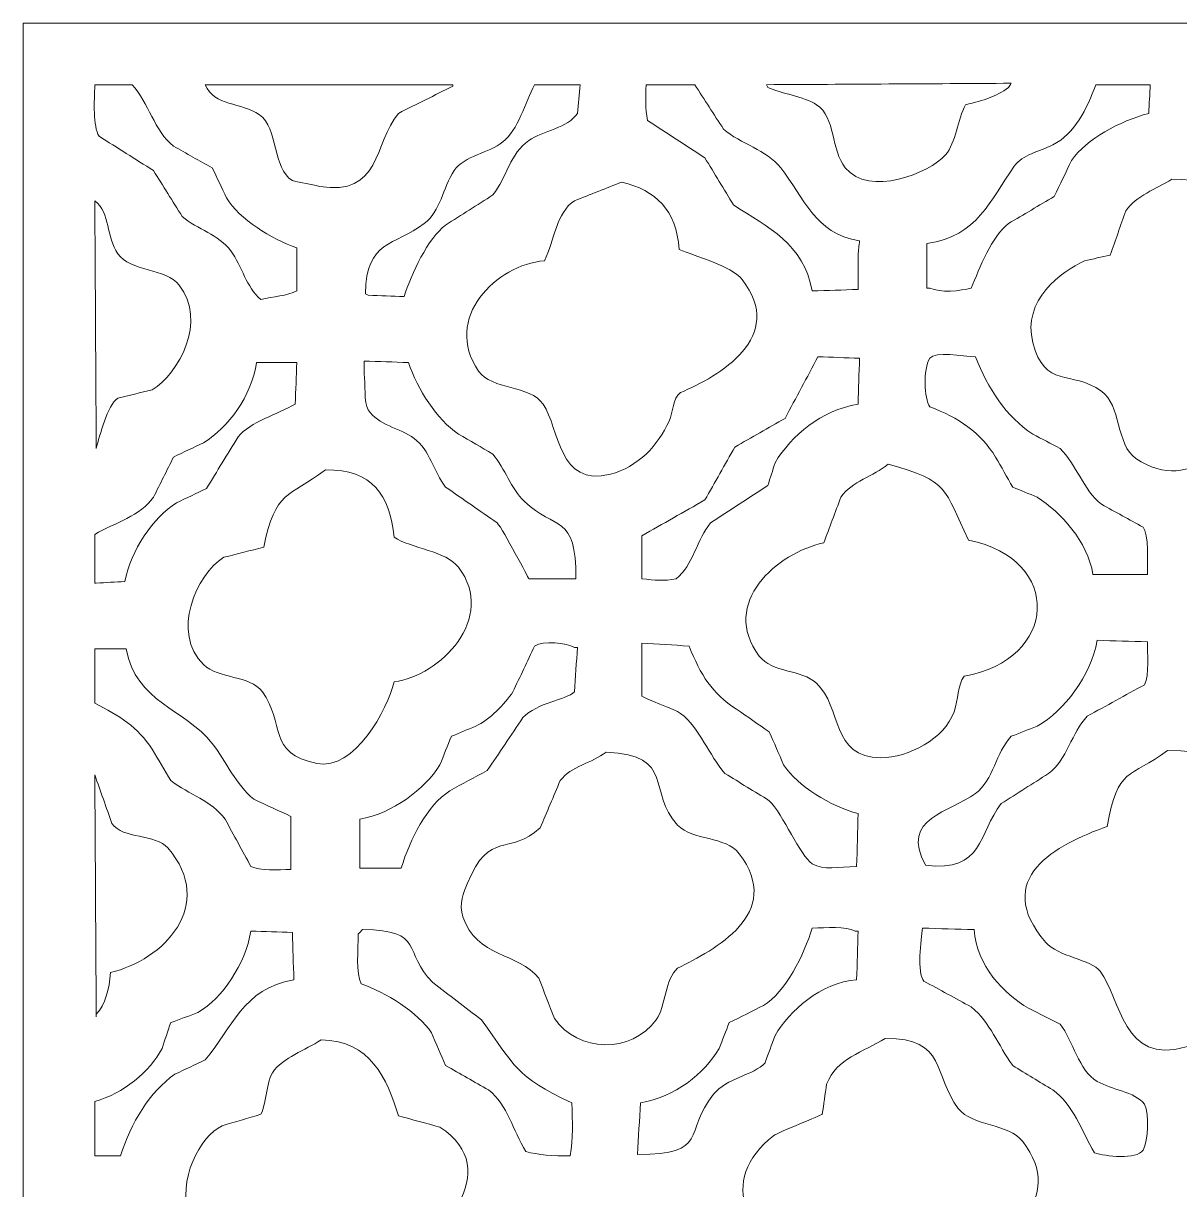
# Model space of a CAD drawing. Header units: centimetres. Extents: x -27.5 to -1.9, y -9.6 to -4.5.
# Drawn here: x -13.011 to -10.521, y -6.987 to -4.475 of the extents above; entities that cross this region are included whole.
import ezdxf

# ---------------------------------------------------------------- set-up
doc = ezdxf.new("R2010")
doc.units = ezdxf.units.CM
doc.header["$MEASUREMENT"] = 0
doc.layers.add('layer 1', color=7, linetype='Continuous')

msp = doc.modelspace()

# ---------------------------------------------------------------- linework, layer by layer
at = {"layer": 'layer 1', "color": 7, "lineweight": 9}
for points, knots in [([(-13.01142, -4.47497), (-13.01142, -4.47497), (-1.85083, -4.47497), (-1.85083, -4.47497), (-1.85083, -4.47497), (-1.85083, -4.47497), (-1.85083, -9.50001), (-1.85083, -9.50001), (-1.85083, -9.50001), (-1.85083, -9.50001), (-13.01142, -9.50001), (-13.01142, -9.50001), (-13.01142, -9.50001), (-13.01142, -9.50001), (-13.01142, -4.47497), (-13.01142, -4.47497)], [0, 0, 0, 0, 0.2, 0.2, 0.2, 0.2, 0.4, 0.4, 0.4, 0.4, 0.6, 0.6, 0.6, 0.6, 1, 1, 1, 1]), ([(-12.85746, -4.6072), (-12.85852, -4.64425), (-12.86188, -4.69537), (-12.84821, -4.71825), (-12.84821, -4.71825), (-12.80914, -4.74292), (-12.77006, -4.76761), (-12.73099, -4.79228), (-12.73099, -4.79228), (-12.71042, -4.82518), (-12.68986, -4.85809), (-12.66929, -4.89099), (-12.66929, -4.89099), (-12.63614, -4.91908), (-12.59044, -4.92989), (-12.56441, -4.96503), (-12.56441, -4.96503), (-12.53973, -4.99835), (-12.53153, -5.04396), (-12.49963, -5.06991), (-12.49963, -5.06991), (-12.47382, -5.0633), (-12.44252, -5.06223), (-12.42251, -5.0514), (-12.42251, -5.0514), (-12.42251, -5.02056), (-12.42251, -4.9897), (-12.42251, -4.95886), (-12.42251, -4.95886), (-12.47564, -4.94023), (-12.54669, -4.89665), (-12.57367, -4.85089), (-12.57367, -4.85089), (-12.58395, -4.8293), (-12.59423, -4.8077), (-12.60451, -4.78611), (-12.60451, -4.78611), (-12.63227, -4.77069), (-12.66004, -4.75526), (-12.6878, -4.73984), (-12.6878, -4.73984), (-12.72991, -4.70615), (-12.74067, -4.64633), (-12.77726, -4.6072), (-12.77726, -4.6072), (-12.80399, -4.6072), (-12.83073, -4.6072), (-12.85746, -4.6072)], [0, 0, 0, 0, 0.0769231, 0.0769231, 0.0769231, 0.0769231, 0.1538462, 0.1538462, 0.1538462, 0.1538462, 0.2307692, 0.2307692, 0.2307692, 0.2307692, 0.3076923, 0.3076923, 0.3076923, 0.3076923, 0.3846154, 0.3846154, 0.3846154, 0.3846154, 0.4615385, 0.4615385, 0.4615385, 0.4615385, 0.5384615, 0.5384615, 0.5384615, 0.5384615, 0.6153846, 0.6153846, 0.6153846, 0.6153846, 0.6923077, 0.6923077, 0.6923077, 0.6923077, 0.7692308, 0.7692308, 0.7692308, 0.7692308, 0.8461538, 0.8461538, 0.8461538, 0.8461538, 1, 1, 1, 1]), ([(-12.61994, -4.6072), (-12.59984, -4.65422), (-12.5417, -4.6445), (-12.50272, -4.67198), (-12.50272, -4.67198), (-12.46228, -4.70049), (-12.47493, -4.78844), (-12.43177, -4.81387), (-12.43177, -4.81387), (-12.41223, -4.81799), (-12.39269, -4.8221), (-12.37316, -4.82621), (-12.37316, -4.82621), (-12.24189, -4.84867), (-12.25624, -4.73342), (-12.2035, -4.66889), (-12.2035, -4.66889), (-12.16443, -4.64936), (-12.12535, -4.62982), (-12.08628, -4.61028), (-12.08628, -4.61028), (-12.08628, -4.60925), (-12.08628, -4.60823), (-12.08628, -4.6072), (-12.08628, -4.6072), (-12.26415, -4.6072), (-12.44207, -4.6072), (-12.61994, -4.6072)], [0, 0, 0, 0, 0.125, 0.125, 0.125, 0.125, 0.25, 0.25, 0.25, 0.25, 0.375, 0.375, 0.375, 0.375, 0.5, 0.5, 0.5, 0.5, 0.625, 0.625, 0.625, 0.625, 0.75, 0.75, 0.75, 0.75, 1, 1, 1, 1]), ([(-11.81173, -4.6072), (-11.84464, -4.6072), (-11.87755, -4.6072), (-11.91045, -4.6072), (-11.91045, -4.6072), (-11.92968, -4.64479), (-11.94622, -4.70522), (-11.97831, -4.73059), (-11.97831, -4.73059), (-12.00821, -4.75422), (-12.06204, -4.76035), (-12.08319, -4.79228), (-12.08319, -4.79228), (-12.10824, -4.83009), (-12.11261, -4.87956), (-12.14797, -4.90642), (-12.14797, -4.90642), (-12.21269, -4.95556), (-12.27257, -4.94054), (-12.27445, -5.05757), (-12.27445, -5.05757), (-12.27239, -5.0586), (-12.27033, -5.05963), (-12.26828, -5.06065), (-12.26828, -5.06065), (-12.24257, -5.06168), (-12.21686, -5.06271), (-12.19116, -5.06374), (-12.19116, -5.06374), (-12.17521, -5.01464), (-12.1402, -4.9383), (-12.1017, -4.9095), (-12.1017, -4.9095), (-12.06777, -4.88791), (-12.03383, -4.86631), (-11.9999, -4.84472), (-11.9999, -4.84472), (-11.97025, -4.80701), (-11.96246, -4.75479), (-11.92279, -4.7275), (-11.92279, -4.7275), (-11.89223, -4.70649), (-11.83762, -4.70011), (-11.8179, -4.66889), (-11.8179, -4.66889), (-11.81585, -4.64833), (-11.81379, -4.62776), (-11.81173, -4.6072)], [0, 0, 0, 0, 0.0769231, 0.0769231, 0.0769231, 0.0769231, 0.1538462, 0.1538462, 0.1538462, 0.1538462, 0.2307692, 0.2307692, 0.2307692, 0.2307692, 0.3076923, 0.3076923, 0.3076923, 0.3076923, 0.3846154, 0.3846154, 0.3846154, 0.3846154, 0.4615385, 0.4615385, 0.4615385, 0.4615385, 0.5384615, 0.5384615, 0.5384615, 0.5384615, 0.6153846, 0.6153846, 0.6153846, 0.6153846, 0.6923077, 0.6923077, 0.6923077, 0.6923077, 0.7692308, 0.7692308, 0.7692308, 0.7692308, 0.8461538, 0.8461538, 0.8461538, 0.8461538, 1, 1, 1, 1]), ([(-11.66984, -4.6072), (-11.67092, -4.63649), (-11.67209, -4.6577), (-11.66675, -4.68432), (-11.66675, -4.68432), (-11.62563, -4.71105), (-11.58449, -4.73779), (-11.54336, -4.76452), (-11.54336, -4.76452), (-11.5228, -4.79845), (-11.50223, -4.83239), (-11.48167, -4.86632), (-11.48167, -4.86632), (-11.40725, -4.91395), (-11.33101, -4.95021), (-11.31201, -5.0514), (-11.31201, -5.0514), (-11.27911, -5.05037), (-11.2462, -5.04934), (-11.2133, -5.04831), (-11.2133, -5.04831), (-11.2133, -5.02364), (-11.2133, -4.99896), (-11.2133, -4.97428), (-11.2133, -4.97428), (-11.21227, -4.964), (-11.21124, -4.95371), (-11.21021, -4.94343), (-11.21021, -4.94343), (-11.30848, -4.92734), (-11.32951, -4.84927), (-11.37987, -4.78611), (-11.37987, -4.78611), (-11.41072, -4.74742), (-11.46588, -4.73513), (-11.50326, -4.70282), (-11.50326, -4.70282), (-11.52382, -4.67095), (-11.54439, -4.63907), (-11.56496, -4.6072), (-11.56496, -4.6072), (-11.59991, -4.6072), (-11.63488, -4.6072), (-11.66984, -4.6072)], [0, 0, 0, 0, 0.0833333, 0.0833333, 0.0833333, 0.0833333, 0.1666667, 0.1666667, 0.1666667, 0.1666667, 0.25, 0.25, 0.25, 0.25, 0.3333333, 0.3333333, 0.3333333, 0.3333333, 0.4166667, 0.4166667, 0.4166667, 0.4166667, 0.5, 0.5, 0.5, 0.5, 0.5833333, 0.5833333, 0.5833333, 0.5833333, 0.6666667, 0.6666667, 0.6666667, 0.6666667, 0.75, 0.75, 0.75, 0.75, 0.8333333, 0.8333333, 0.8333333, 0.8333333, 1, 1, 1, 1]), ([(-10.88323, -4.60411), (-11.05904, -4.60514), (-11.23491, -4.60617), (-11.41072, -4.6072), (-11.41072, -4.6072), (-11.40969, -4.60925), (-11.40866, -4.61131), (-11.40763, -4.61337), (-11.40763, -4.61337), (-11.38041, -4.6257), (-11.32994, -4.63282), (-11.30275, -4.65038), (-11.30275, -4.65038), (-11.26125, -4.67718), (-11.2717, -4.74849), (-11.24106, -4.78611), (-11.24106, -4.78611), (-11.18951, -4.84941), (-11.05933, -4.79829), (-11.02513, -4.75835), (-11.02513, -4.75835), (-11.00207, -4.73143), (-10.99944, -4.68258), (-10.98194, -4.65038), (-10.98194, -4.65038), (-10.94116, -4.64075), (-10.91708, -4.63296), (-10.8894, -4.61337), (-10.8894, -4.61337), (-10.88734, -4.61028), (-10.88528, -4.6072), (-10.88323, -4.60411)], [0, 0, 0, 0, 0.1111111, 0.1111111, 0.1111111, 0.1111111, 0.2222222, 0.2222222, 0.2222222, 0.2222222, 0.3333333, 0.3333333, 0.3333333, 0.3333333, 0.4444444, 0.4444444, 0.4444444, 0.4444444, 0.5555556, 0.5555556, 0.5555556, 0.5555556, 0.6666667, 0.6666667, 0.6666667, 0.6666667, 0.7777778, 0.7777778, 0.7777778, 0.7777778, 1, 1, 1, 1]), ([(-10.70123, -4.6072), (-10.72054, -4.65936), (-10.74607, -4.71277), (-10.79377, -4.73676), (-10.79377, -4.73676), (-10.82428, -4.7521), (-10.85813, -4.75691), (-10.87706, -4.78303), (-10.87706, -4.78303), (-10.93026, -4.85643), (-10.954, -4.93319), (-11.06523, -4.9496), (-11.06523, -4.9496), (-11.06523, -4.98148), (-11.06523, -5.01336), (-11.06523, -5.04523), (-11.06523, -5.04523), (-11.06317, -5.04523), (-11.06111, -5.04523), (-11.05906, -5.04523), (-11.05906, -5.04523), (-11.03678, -5.05646), (-10.99215, -5.05138), (-10.9696, -5.04523), (-10.9696, -5.04523), (-10.95119, -5.00188), (-10.92582, -4.93344), (-10.8894, -4.90642), (-10.8894, -4.90642), (-10.8565, -4.88688), (-10.82359, -4.86734), (-10.79069, -4.84781), (-10.79069, -4.84781), (-10.77835, -4.8221), (-10.76601, -4.79639), (-10.75367, -4.77069), (-10.75367, -4.77069), (-10.72104, -4.72346), (-10.64935, -4.6857), (-10.58709, -4.66889), (-10.58709, -4.66889), (-10.58606, -4.64833), (-10.58504, -4.62776), (-10.58401, -4.6072), (-10.58401, -4.6072), (-10.62308, -4.6072), (-10.66216, -4.6072), (-10.70123, -4.6072)], [0, 0, 0, 0, 0.0769231, 0.0769231, 0.0769231, 0.0769231, 0.1538462, 0.1538462, 0.1538462, 0.1538462, 0.2307692, 0.2307692, 0.2307692, 0.2307692, 0.3076923, 0.3076923, 0.3076923, 0.3076923, 0.3846154, 0.3846154, 0.3846154, 0.3846154, 0.4615385, 0.4615385, 0.4615385, 0.4615385, 0.5384615, 0.5384615, 0.5384615, 0.5384615, 0.6153846, 0.6153846, 0.6153846, 0.6153846, 0.6923077, 0.6923077, 0.6923077, 0.6923077, 0.7692308, 0.7692308, 0.7692308, 0.7692308, 0.8461538, 0.8461538, 0.8461538, 0.8461538, 1, 1, 1, 1]), ([(-11.72228, -4.81696), (-11.75621, -4.83033), (-11.79015, -4.84369), (-11.82407, -4.85706), (-11.82407, -4.85706), (-11.8644, -4.88356), (-11.86664, -4.94175), (-11.88885, -4.98662), (-11.88885, -4.98662), (-11.99167, -4.99418), (-12.10944, -5.11015), (-12.03075, -5.22414), (-12.03075, -5.22414), (-12.00228, -5.26539), (-11.92022, -5.25357), (-11.89194, -5.29509), (-11.89194, -5.29509), (-11.85543, -5.3487), (-11.86001, -5.47474), (-11.74696, -5.44625), (-11.74696, -5.44625), (-11.68806, -5.4314), (-11.64296, -5.38317), (-11.62048, -5.33211), (-11.62048, -5.33211), (-11.61099, -5.31056), (-11.61334, -5.28358), (-11.5958, -5.27042), (-11.5958, -5.27042), (-11.51359, -5.2356), (-11.36647, -5.15067), (-11.46316, -5.02672), (-11.46316, -5.02672), (-11.4866, -4.99667), (-11.56357, -4.97752), (-11.59889, -4.96194), (-11.59889, -4.96194), (-11.6046, -4.8764), (-11.64918, -4.83476), (-11.72228, -4.81696)], [0, 0, 0, 0, 0.0909091, 0.0909091, 0.0909091, 0.0909091, 0.1818182, 0.1818182, 0.1818182, 0.1818182, 0.2727273, 0.2727273, 0.2727273, 0.2727273, 0.3636364, 0.3636364, 0.3636364, 0.3636364, 0.4545455, 0.4545455, 0.4545455, 0.4545455, 0.5454545, 0.5454545, 0.5454545, 0.5454545, 0.6363636, 0.6363636, 0.6363636, 0.6363636, 0.7272727, 0.7272727, 0.7272727, 0.7272727, 0.8181818, 0.8181818, 0.8181818, 0.8181818, 1, 1, 1, 1]), ([(-10.53774, -4.81079), (-10.57128, -4.83176), (-10.61451, -4.84656), (-10.63645, -4.87865), (-10.63645, -4.87865), (-10.64776, -4.91053), (-10.65907, -4.94241), (-10.67038, -4.97428), (-10.67038, -4.97428), (-10.68889, -4.97839), (-10.7074, -4.98251), (-10.72591, -4.98662), (-10.72591, -4.98662), (-10.77545, -5.00966), (-10.86033, -5.0714), (-10.83696, -5.16245), (-10.83696, -5.16245), (-10.81087, -5.26409), (-10.75475, -5.22038), (-10.68889, -5.26733), (-10.68889, -5.26733), (-10.64667, -5.29743), (-10.65803, -5.38288), (-10.61485, -5.41231), (-10.61485, -5.41231), (-10.49264, -5.49563), (-10.38953, -5.36731), (-10.37116, -5.26733), (-10.37116, -5.26733), (-10.33723, -5.25602), (-10.30329, -5.24471), (-10.26936, -5.2334), (-10.26936, -5.2334), (-10.19484, -5.18285), (-10.18966, -5.05138), (-10.26628, -4.99896), (-10.26628, -4.99896), (-10.2961, -4.98765), (-10.32592, -4.97634), (-10.35574, -4.96503), (-10.35574, -4.96503), (-10.37198, -4.87203), (-10.4226, -4.80829), (-10.53774, -4.81079)], [0, 0, 0, 0, 0.0833333, 0.0833333, 0.0833333, 0.0833333, 0.1666667, 0.1666667, 0.1666667, 0.1666667, 0.25, 0.25, 0.25, 0.25, 0.3333333, 0.3333333, 0.3333333, 0.3333333, 0.4166667, 0.4166667, 0.4166667, 0.4166667, 0.5, 0.5, 0.5, 0.5, 0.5833333, 0.5833333, 0.5833333, 0.5833333, 0.6666667, 0.6666667, 0.6666667, 0.6666667, 0.75, 0.75, 0.75, 0.75, 0.8333333, 0.8333333, 0.8333333, 0.8333333, 1, 1, 1, 1]), ([(-12.85746, -4.85706), (-12.85643, -5.03493), (-12.85541, -5.21285), (-12.85438, -5.39072), (-12.85438, -5.39072), (-12.84694, -5.36251), (-12.83014, -5.29813), (-12.80811, -5.28275), (-12.80811, -5.28275), (-12.78343, -5.27659), (-12.75875, -5.27042), (-12.73407, -5.26425), (-12.73407, -5.26425), (-12.67591, -5.23029), (-12.61547, -5.11568), (-12.67546, -5.03906), (-12.67546, -5.03906), (-12.70449, -5.00199), (-12.7808, -5.01056), (-12.80811, -4.9712), (-12.80811, -4.9712), (-12.83286, -4.93551), (-12.82387, -4.88364), (-12.85746, -4.85706)], [0, 0, 0, 0, 0.1428571, 0.1428571, 0.1428571, 0.1428571, 0.2857143, 0.2857143, 0.2857143, 0.2857143, 0.4285714, 0.4285714, 0.4285714, 0.4285714, 0.5714286, 0.5714286, 0.5714286, 0.5714286, 0.7142857, 0.7142857, 0.7142857, 0.7142857, 1, 1, 1, 1]), ([(-11.21021, -5.19638), (-11.24003, -5.19535), (-11.26985, -5.19433), (-11.29967, -5.1933), (-11.29967, -5.1933), (-11.32332, -5.23751), (-11.34697, -5.28173), (-11.37062, -5.32594), (-11.37062, -5.32594), (-11.4066, -5.3465), (-11.4426, -5.36707), (-11.47858, -5.38764), (-11.47858, -5.38764), (-11.50017, -5.42568), (-11.52177, -5.46373), (-11.54336, -5.50177), (-11.54336, -5.50177), (-11.5886, -5.52747), (-11.63385, -5.55319), (-11.67909, -5.57889), (-11.67909, -5.57889), (-11.67909, -5.60973), (-11.67909, -5.64059), (-11.67909, -5.67143), (-11.67909, -5.67143), (-11.65081, -5.67456), (-11.63097, -5.67694), (-11.60506, -5.67143), (-11.60506, -5.67143), (-11.56879, -5.64322), (-11.56061, -5.58596), (-11.53102, -5.55113), (-11.53102, -5.55113), (-11.4899, -5.5244), (-11.44876, -5.49765), (-11.40763, -5.47092), (-11.40763, -5.47092), (-11.40249, -5.45447), (-11.39735, -5.43802), (-11.39221, -5.42157), (-11.39221, -5.42157), (-11.35611, -5.36257), (-11.294, -5.30936), (-11.2133, -5.29509), (-11.2133, -5.29509), (-11.21227, -5.26219), (-11.21124, -5.22928), (-11.21021, -5.19638)], [0, 0, 0, 0, 0.0769231, 0.0769231, 0.0769231, 0.0769231, 0.1538462, 0.1538462, 0.1538462, 0.1538462, 0.2307692, 0.2307692, 0.2307692, 0.2307692, 0.3076923, 0.3076923, 0.3076923, 0.3076923, 0.3846154, 0.3846154, 0.3846154, 0.3846154, 0.4615385, 0.4615385, 0.4615385, 0.4615385, 0.5384615, 0.5384615, 0.5384615, 0.5384615, 0.6153846, 0.6153846, 0.6153846, 0.6153846, 0.6923077, 0.6923077, 0.6923077, 0.6923077, 0.7692308, 0.7692308, 0.7692308, 0.7692308, 0.8461538, 0.8461538, 0.8461538, 0.8461538, 1, 1, 1, 1]), ([(-10.59018, -5.66218), (-10.59003, -5.64007), (-10.58689, -5.57389), (-10.59943, -5.56038), (-10.59943, -5.56038), (-10.62925, -5.54393), (-10.65907, -5.52747), (-10.68889, -5.51103), (-10.68889, -5.51103), (-10.72837, -5.47981), (-10.74283, -5.4256), (-10.77835, -5.39072), (-10.77835, -5.39072), (-10.79788, -5.38044), (-10.81742, -5.37015), (-10.83696, -5.35987), (-10.83696, -5.35987), (-10.89443, -5.32271), (-10.93341, -5.26125), (-10.96035, -5.1933), (-10.96035, -5.1933), (-10.98855, -5.19171), (-11.04712, -5.18136), (-11.05906, -5.19638), (-11.05906, -5.19638), (-11.07382, -5.22099), (-11.07055, -5.28249), (-11.05906, -5.30126), (-11.05906, -5.30126), (-10.99682, -5.3235), (-10.94947, -5.35705), (-10.91716, -5.40923), (-10.91716, -5.40923), (-10.90482, -5.43082), (-10.89248, -5.45242), (-10.88014, -5.47401), (-10.88014, -5.47401), (-10.86266, -5.48121), (-10.84518, -5.4884), (-10.8277, -5.4956), (-10.8277, -5.4956), (-10.77655, -5.5284), (-10.71896, -5.59085), (-10.7074, -5.66218), (-10.7074, -5.66218), (-10.66833, -5.66218), (-10.62925, -5.66218), (-10.59018, -5.66218)], [0, 0, 0, 0, 0.0769231, 0.0769231, 0.0769231, 0.0769231, 0.1538462, 0.1538462, 0.1538462, 0.1538462, 0.2307692, 0.2307692, 0.2307692, 0.2307692, 0.3076923, 0.3076923, 0.3076923, 0.3076923, 0.3846154, 0.3846154, 0.3846154, 0.3846154, 0.4615385, 0.4615385, 0.4615385, 0.4615385, 0.5384615, 0.5384615, 0.5384615, 0.5384615, 0.6153846, 0.6153846, 0.6153846, 0.6153846, 0.6923077, 0.6923077, 0.6923077, 0.6923077, 0.7692308, 0.7692308, 0.7692308, 0.7692308, 0.8461538, 0.8461538, 0.8461538, 0.8461538, 1, 1, 1, 1]), ([(-12.42251, -5.20564), (-12.4513, -5.20564), (-12.4801, -5.20564), (-12.50889, -5.20564), (-12.50889, -5.20564), (-12.5208, -5.27876), (-12.56932, -5.34579), (-12.62302, -5.37838), (-12.62302, -5.37838), (-12.64461, -5.38866), (-12.66621, -5.39895), (-12.6878, -5.40923), (-12.6878, -5.40923), (-12.70219, -5.43802), (-12.71659, -5.46681), (-12.73099, -5.4956), (-12.73099, -5.4956), (-12.75855, -5.53604), (-12.81434, -5.5508), (-12.85746, -5.5758), (-12.85746, -5.5758), (-12.85746, -5.61076), (-12.85746, -5.64573), (-12.85746, -5.68069), (-12.85746, -5.68069), (-12.85643, -5.68069), (-12.85541, -5.68069), (-12.85438, -5.68069), (-12.85438, -5.68069), (-12.83381, -5.67966), (-12.81325, -5.67863), (-12.79268, -5.6776), (-12.79268, -5.6776), (-12.78066, -5.6102), (-12.73122, -5.53912), (-12.68163, -5.50794), (-12.68163, -5.50794), (-12.66004, -5.49766), (-12.63844, -5.48737), (-12.61685, -5.47709), (-12.61685, -5.47709), (-12.59423, -5.44008), (-12.57161, -5.40306), (-12.54899, -5.36604), (-12.54899, -5.36604), (-12.52211, -5.33265), (-12.46351, -5.31708), (-12.4256, -5.29509), (-12.4256, -5.29509), (-12.42457, -5.26528), (-12.42354, -5.23545), (-12.42251, -5.20564)], [0, 0, 0, 0, 0.0714286, 0.0714286, 0.0714286, 0.0714286, 0.1428571, 0.1428571, 0.1428571, 0.1428571, 0.2142857, 0.2142857, 0.2142857, 0.2142857, 0.2857143, 0.2857143, 0.2857143, 0.2857143, 0.3571429, 0.3571429, 0.3571429, 0.3571429, 0.4285714, 0.4285714, 0.4285714, 0.4285714, 0.5, 0.5, 0.5, 0.5, 0.5714286, 0.5714286, 0.5714286, 0.5714286, 0.6428571, 0.6428571, 0.6428571, 0.6428571, 0.7142857, 0.7142857, 0.7142857, 0.7142857, 0.7857143, 0.7857143, 0.7857143, 0.7857143, 0.8571429, 0.8571429, 0.8571429, 0.8571429, 1, 1, 1, 1]), ([(-11.82099, -5.67143), (-11.82027, -5.52995), (-11.86589, -5.56868), (-11.93204, -5.50486), (-11.93204, -5.50486), (-11.96189, -5.47605), (-11.97319, -5.43553), (-11.9999, -5.40306), (-11.9999, -5.40306), (-12.02458, -5.38867), (-12.04926, -5.37427), (-12.07394, -5.35987), (-12.07394, -5.35987), (-12.12146, -5.32853), (-12.16176, -5.26359), (-12.1819, -5.20564), (-12.1819, -5.20564), (-12.21378, -5.20461), (-12.24566, -5.20358), (-12.27753, -5.20255), (-12.27753, -5.20255), (-12.27753, -5.2118), (-12.27753, -5.22106), (-12.27753, -5.23031), (-12.27753, -5.23031), (-12.27297, -5.25022), (-12.27908, -5.29274), (-12.26828, -5.30743), (-12.26828, -5.30743), (-12.24819, -5.3409), (-12.20048, -5.34625), (-12.16956, -5.36913), (-12.16956, -5.36913), (-12.13559, -5.39427), (-12.12777, -5.44066), (-12.1017, -5.47401), (-12.1017, -5.47401), (-12.06469, -5.49971), (-12.02766, -5.52542), (-11.99065, -5.55113), (-11.99065, -5.55113), (-11.97704, -5.56636), (-11.92279, -5.67143), (-11.92279, -5.67143), (-11.92279, -5.67143), (-11.88886, -5.67143), (-11.85492, -5.67143), (-11.82099, -5.67143)], [0, 0, 0, 0, 0.0769231, 0.0769231, 0.0769231, 0.0769231, 0.1538462, 0.1538462, 0.1538462, 0.1538462, 0.2307692, 0.2307692, 0.2307692, 0.2307692, 0.3076923, 0.3076923, 0.3076923, 0.3076923, 0.3846154, 0.3846154, 0.3846154, 0.3846154, 0.4615385, 0.4615385, 0.4615385, 0.4615385, 0.5384615, 0.5384615, 0.5384615, 0.5384615, 0.6153846, 0.6153846, 0.6153846, 0.6153846, 0.6923077, 0.6923077, 0.6923077, 0.6923077, 0.7692308, 0.7692308, 0.7692308, 0.7692308, 0.8461538, 0.8461538, 0.8461538, 0.8461538, 1, 1, 1, 1]), ([(-11.14852, -5.42465), (-11.18052, -5.45106), (-11.22626, -5.46146), (-11.25031, -5.4956), (-11.25031, -5.4956), (-11.26265, -5.5285), (-11.27499, -5.56141), (-11.28733, -5.59431), (-11.28733, -5.59431), (-11.38765, -5.61511), (-11.51205, -5.72373), (-11.42614, -5.83801), (-11.42614, -5.83801), (-11.39884, -5.87433), (-11.33557, -5.86617), (-11.30275, -5.89662), (-11.30275, -5.89662), (-11.24748, -5.94789), (-11.27305, -6.05689), (-11.16394, -6.05702), (-11.16394, -6.05702), (-11.10527, -6.0571), (-11.02681, -6.01606), (-11.00662, -5.95831), (-11.00662, -5.95831), (-10.99669, -5.92992), (-10.9992, -5.90216), (-10.98502, -5.88119), (-10.98502, -5.88119), (-10.78264, -5.84667), (-10.77003, -5.62902), (-10.97577, -5.58814), (-10.97577, -5.58814), (-11.02891, -5.47786), (-11.01574, -5.46065), (-11.14852, -5.42465)], [0, 0, 0, 0, 0.1, 0.1, 0.1, 0.1, 0.2, 0.2, 0.2, 0.2, 0.3, 0.3, 0.3, 0.3, 0.4, 0.4, 0.4, 0.4, 0.5, 0.5, 0.5, 0.5, 0.6, 0.6, 0.6, 0.6, 0.7, 0.7, 0.7, 0.7, 0.8, 0.8, 0.8, 0.8, 1, 1, 1, 1]), ([(-12.36082, -5.43699), (-12.44141, -5.49719), (-12.46819, -5.48022), (-12.49346, -5.60357), (-12.49346, -5.60357), (-12.52225, -5.61076), (-12.55105, -5.61796), (-12.57984, -5.62516), (-12.57984, -5.62516), (-12.63895, -5.66301), (-12.69369, -5.78757), (-12.62302, -5.85652), (-12.62302, -5.85652), (-12.59106, -5.8877), (-12.52358, -5.87864), (-12.49655, -5.91513), (-12.49655, -5.91513), (-12.44736, -5.98151), (-12.48677, -6.04755), (-12.37933, -6.06936), (-12.37933, -6.06936), (-12.29736, -6.086), (-12.22743, -5.95262), (-12.21275, -5.89353), (-12.21275, -5.89353), (-12.11347, -5.88073), (-11.99104, -5.7563), (-12.07394, -5.64675), (-12.07394, -5.64675), (-12.1003, -5.61192), (-12.17624, -5.60587), (-12.21275, -5.58197), (-12.21275, -5.58197), (-12.22243, -5.49073), (-12.25879, -5.43562), (-12.36082, -5.43699)], [0, 0, 0, 0, 0.1, 0.1, 0.1, 0.1, 0.2, 0.2, 0.2, 0.2, 0.3, 0.3, 0.3, 0.3, 0.4, 0.4, 0.4, 0.4, 0.5, 0.5, 0.5, 0.5, 0.6, 0.6, 0.6, 0.6, 0.7, 0.7, 0.7, 0.7, 0.8, 0.8, 0.8, 0.8, 1, 1, 1, 1]), ([(-12.28678, -6.29455), (-12.25697, -6.29455), (-12.22714, -6.29455), (-12.19733, -6.29455), (-12.19733, -6.29455), (-12.17813, -6.23233), (-12.14244, -6.16006), (-12.09245, -6.12797), (-12.09245, -6.12797), (-12.06571, -6.11358), (-12.03897, -6.09918), (-12.01224, -6.08479), (-12.01224, -6.08479), (-11.98654, -6.04675), (-11.96083, -6.00869), (-11.93512, -5.97065), (-11.93512, -5.97065), (-11.90476, -5.93817), (-11.84178, -5.93255), (-11.82407, -5.91513), (-11.82407, -5.91513), (-11.82202, -5.88325), (-11.81996, -5.85137), (-11.8179, -5.8195), (-11.8179, -5.8195), (-11.81996, -5.8195), (-11.82202, -5.8195), (-11.82407, -5.8195), (-11.82407, -5.8195), (-11.84112, -5.8098), (-11.89151, -5.80369), (-11.91045, -5.81641), (-11.91045, -5.81641), (-11.92587, -5.84932), (-11.9413, -5.88223), (-11.95672, -5.91513), (-11.95672, -5.91513), (-11.97439, -5.94129), (-12.00739, -5.97546), (-12.03692, -5.98916), (-12.03692, -5.98916), (-12.0544, -5.99636), (-12.07188, -6.00356), (-12.08936, -6.01075), (-12.08936, -6.01075), (-12.09759, -6.03132), (-12.10581, -6.05188), (-12.11404, -6.07245), (-12.11404, -6.07245), (-12.14668, -6.12534), (-12.21592, -6.17644), (-12.28678, -6.18967), (-12.28678, -6.18967), (-12.28678, -6.22462), (-12.28678, -6.25959), (-12.28678, -6.29455)], [0, 0, 0, 0, 0.0666667, 0.0666667, 0.0666667, 0.0666667, 0.1333333, 0.1333333, 0.1333333, 0.1333333, 0.2, 0.2, 0.2, 0.2, 0.2666667, 0.2666667, 0.2666667, 0.2666667, 0.3333333, 0.3333333, 0.3333333, 0.3333333, 0.4, 0.4, 0.4, 0.4, 0.4666667, 0.4666667, 0.4666667, 0.4666667, 0.5333333, 0.5333333, 0.5333333, 0.5333333, 0.6, 0.6, 0.6, 0.6, 0.6666667, 0.6666667, 0.6666667, 0.6666667, 0.7333333, 0.7333333, 0.7333333, 0.7333333, 0.8, 0.8, 0.8, 0.8, 0.8666667, 0.8666667, 0.8666667, 0.8666667, 1, 1, 1, 1]), ([(-12.85746, -5.82258), (-12.85746, -5.86165), (-12.85746, -5.90073), (-12.85746, -5.9398), (-12.85746, -5.9398), (-12.8056, -5.96515), (-12.76415, -5.99161), (-12.73407, -6.03852), (-12.73407, -6.03852), (-12.72071, -6.06113), (-12.70734, -6.08376), (-12.69397, -6.10638), (-12.69397, -6.10638), (-12.65256, -6.13669), (-12.60729, -6.14897), (-12.57675, -6.18967), (-12.57675, -6.18967), (-12.55824, -6.2236), (-12.53973, -6.25754), (-12.52123, -6.29146), (-12.52123, -6.29146), (-12.50162, -6.30093), (-12.46362, -6.29826), (-12.43485, -6.29763), (-12.43485, -6.29763), (-12.43485, -6.25959), (-12.43485, -6.22154), (-12.43485, -6.1835), (-12.43485, -6.1835), (-12.46158, -6.17116), (-12.48832, -6.15882), (-12.51506, -6.14648), (-12.51506, -6.14648), (-12.55376, -6.11508), (-12.57351, -6.06548), (-12.60451, -6.02618), (-12.60451, -6.02618), (-12.66304, -5.95199), (-12.76985, -5.93735), (-12.7896, -5.82258), (-12.7896, -5.82258), (-12.81222, -5.82258), (-12.83484, -5.82258), (-12.85746, -5.82258)], [0, 0, 0, 0, 0.0833333, 0.0833333, 0.0833333, 0.0833333, 0.1666667, 0.1666667, 0.1666667, 0.1666667, 0.25, 0.25, 0.25, 0.25, 0.3333333, 0.3333333, 0.3333333, 0.3333333, 0.4166667, 0.4166667, 0.4166667, 0.4166667, 0.5, 0.5, 0.5, 0.5, 0.5833333, 0.5833333, 0.5833333, 0.5833333, 0.6666667, 0.6666667, 0.6666667, 0.6666667, 0.75, 0.75, 0.75, 0.75, 0.8333333, 0.8333333, 0.8333333, 0.8333333, 1, 1, 1, 1]), ([(-11.67909, -5.81024), (-11.67909, -5.84829), (-11.67909, -5.88634), (-11.67909, -5.92438), (-11.67909, -5.92438), (-11.67554, -5.92883), (-11.60708, -5.95271), (-11.5958, -5.9614), (-11.5958, -5.9614), (-11.55352, -5.99396), (-11.53508, -6.0507), (-11.50018, -6.09096), (-11.50018, -6.09096), (-11.4683, -6.11049), (-11.43642, -6.13003), (-11.40455, -6.14957), (-11.40455, -6.14957), (-11.37448, -6.17876), (-11.3384, -6.26841), (-11.31201, -6.28529), (-11.31201, -6.28529), (-11.28648, -6.29991), (-11.25675, -6.29222), (-11.21638, -6.29146), (-11.21638, -6.29146), (-11.21535, -6.25342), (-11.21432, -6.21537), (-11.2133, -6.17733), (-11.2133, -6.17733), (-11.27336, -6.16161), (-11.34283, -6.11846), (-11.3737, -6.07245), (-11.3737, -6.07245), (-11.38398, -6.0488), (-11.39427, -6.02515), (-11.40455, -6.0015), (-11.40455, -6.0015), (-11.4282, -5.98505), (-11.45185, -5.96859), (-11.4755, -5.95214), (-11.4755, -5.95214), (-11.52801, -5.91815), (-11.55233, -5.87923), (-11.57729, -5.81641), (-11.57729, -5.81641), (-11.61122, -5.81436), (-11.64516, -5.8123), (-11.67909, -5.81024)], [0, 0, 0, 0, 0.0769231, 0.0769231, 0.0769231, 0.0769231, 0.1538462, 0.1538462, 0.1538462, 0.1538462, 0.2307692, 0.2307692, 0.2307692, 0.2307692, 0.3076923, 0.3076923, 0.3076923, 0.3076923, 0.3846154, 0.3846154, 0.3846154, 0.3846154, 0.4615385, 0.4615385, 0.4615385, 0.4615385, 0.5384615, 0.5384615, 0.5384615, 0.5384615, 0.6153846, 0.6153846, 0.6153846, 0.6153846, 0.6923077, 0.6923077, 0.6923077, 0.6923077, 0.7692308, 0.7692308, 0.7692308, 0.7692308, 0.8461538, 0.8461538, 0.8461538, 0.8461538, 1, 1, 1, 1]), ([(-10.69814, -5.80408), (-10.713, -5.88244), (-10.76787, -5.95487), (-10.8277, -5.98916), (-10.8277, -5.98916), (-10.84621, -5.99636), (-10.86472, -6.00356), (-10.88323, -6.01075), (-10.88323, -6.01075), (-10.91712, -6.04547), (-10.92093, -6.10454), (-10.96035, -6.13414), (-10.96035, -6.13414), (-11.01305, -6.17373), (-11.12484, -6.18677), (-11.06831, -6.28838), (-11.06831, -6.28838), (-10.94215, -6.30519), (-10.95522, -6.2199), (-10.90482, -6.15574), (-10.90482, -6.15574), (-10.87089, -6.13414), (-10.83695, -6.11255), (-10.80302, -6.09096), (-10.80302, -6.09096), (-10.7639, -6.0628), (-10.75291, -6.0021), (-10.71974, -5.96757), (-10.71974, -5.96757), (-10.67861, -5.94495), (-10.63747, -5.92232), (-10.59635, -5.8997), (-10.59635, -5.8997), (-10.58492, -5.87968), (-10.59089, -5.8279), (-10.59018, -5.80716), (-10.59018, -5.80716), (-10.62616, -5.80613), (-10.66216, -5.8051), (-10.69814, -5.80408)], [0, 0, 0, 0, 0.0909091, 0.0909091, 0.0909091, 0.0909091, 0.1818182, 0.1818182, 0.1818182, 0.1818182, 0.2727273, 0.2727273, 0.2727273, 0.2727273, 0.3636364, 0.3636364, 0.3636364, 0.3636364, 0.4545455, 0.4545455, 0.4545455, 0.4545455, 0.5454545, 0.5454545, 0.5454545, 0.5454545, 0.6363636, 0.6363636, 0.6363636, 0.6363636, 0.7272727, 0.7272727, 0.7272727, 0.7272727, 0.8181818, 0.8181818, 0.8181818, 0.8181818, 1, 1, 1, 1]), ([(-11.75621, -6.04468), (-11.78652, -6.06936), (-11.83169, -6.0747), (-11.85492, -6.10638), (-11.85492, -6.10638), (-11.86931, -6.14031), (-11.88371, -6.17425), (-11.89811, -6.20818), (-11.89811, -6.20818), (-11.96331, -6.26965), (-12.00679, -6.2101), (-12.05543, -6.32848), (-12.05543, -6.32848), (-12.06278, -6.34638), (-12.07346, -6.37248), (-12.06468, -6.39943), (-12.06468, -6.39943), (-12.03597, -6.48756), (-11.94465, -6.47659), (-11.90119, -6.53207), (-11.90119, -6.53207), (-11.88988, -6.56086), (-11.87857, -6.58966), (-11.86726, -6.61845), (-11.86726, -6.61845), (-11.81705, -6.69265), (-11.70123, -6.69486), (-11.64824, -6.62153), (-11.64824, -6.62153), (-11.62662, -6.5916), (-11.63005, -6.53372), (-11.60197, -6.51048), (-11.60197, -6.51048), (-11.52318, -6.47084), (-11.37125, -6.39296), (-11.46933, -6.2637), (-11.46933, -6.2637), (-11.49839, -6.2254), (-11.56957, -6.23599), (-11.60197, -6.20201), (-11.60197, -6.20201), (-11.66934, -6.13136), (-11.60482, -6.05203), (-11.75621, -6.04468)], [0, 0, 0, 0, 0.0833333, 0.0833333, 0.0833333, 0.0833333, 0.1666667, 0.1666667, 0.1666667, 0.1666667, 0.25, 0.25, 0.25, 0.25, 0.3333333, 0.3333333, 0.3333333, 0.3333333, 0.4166667, 0.4166667, 0.4166667, 0.4166667, 0.5, 0.5, 0.5, 0.5, 0.5833333, 0.5833333, 0.5833333, 0.5833333, 0.6666667, 0.6666667, 0.6666667, 0.6666667, 0.75, 0.75, 0.75, 0.75, 0.8333333, 0.8333333, 0.8333333, 0.8333333, 1, 1, 1, 1]), ([(-10.54699, -6.0416), (-10.62859, -6.10214), (-10.65436, -6.07599), (-10.67655, -6.20509), (-10.67655, -6.20509), (-10.78687, -6.2439), (-10.92692, -6.31766), (-10.80919, -6.45495), (-10.80919, -6.45495), (-10.7835, -6.48491), (-10.7103, -6.49267), (-10.69197, -6.51665), (-10.69197, -6.51665), (-10.6458, -6.57706), (-10.64463, -6.71951), (-10.50689, -6.68014), (-10.50689, -6.68014), (-10.42809, -6.65762), (-10.40663, -6.57435), (-10.37116, -6.5074), (-10.37116, -6.5074), (-10.26622, -6.48279), (-10.14033, -6.3588), (-10.2416, -6.24828), (-10.2416, -6.24828), (-10.27152, -6.21563), (-10.34249, -6.22337), (-10.37116, -6.18967), (-10.37116, -6.18967), (-10.43849, -6.11052), (-10.37929, -6.03977), (-10.54699, -6.0416)], [0, 0, 0, 0, 0.1111111, 0.1111111, 0.1111111, 0.1111111, 0.2222222, 0.2222222, 0.2222222, 0.2222222, 0.3333333, 0.3333333, 0.3333333, 0.3333333, 0.4444444, 0.4444444, 0.4444444, 0.4444444, 0.5555556, 0.5555556, 0.5555556, 0.5555556, 0.6666667, 0.6666667, 0.6666667, 0.6666667, 0.7777778, 0.7777778, 0.7777778, 0.7777778, 1, 1, 1, 1]), ([(-12.85746, -6.09404), (-12.85643, -6.2678), (-12.85541, -6.4416), (-12.85438, -6.61536), (-12.85438, -6.61536), (-12.85438, -6.6133), (-12.85438, -6.61125), (-12.85438, -6.60919), (-12.85438, -6.60919), (-12.835, -6.58974), (-12.82647, -6.55519), (-12.82353, -6.51973), (-12.82353, -6.51973), (-12.70999, -6.49305), (-12.59445, -6.37494), (-12.70014, -6.25136), (-12.70014, -6.25136), (-12.72638, -6.22068), (-12.79698, -6.23269), (-12.82045, -6.19892), (-12.82045, -6.19892), (-12.83278, -6.16396), (-12.84512, -6.129), (-12.85746, -6.09404)], [0, 0, 0, 0, 0.1428571, 0.1428571, 0.1428571, 0.1428571, 0.2857143, 0.2857143, 0.2857143, 0.2857143, 0.4285714, 0.4285714, 0.4285714, 0.4285714, 0.5714286, 0.5714286, 0.5714286, 0.5714286, 0.7142857, 0.7142857, 0.7142857, 0.7142857, 1, 1, 1, 1]), ([(-12.85746, -6.91458), (-12.83896, -6.91458), (-12.82044, -6.91458), (-12.80194, -6.91458), (-12.80194, -6.91458), (-12.78051, -6.84466), (-12.73911, -6.77623), (-12.68472, -6.73875), (-12.68472, -6.73875), (-12.66313, -6.72847), (-12.64153, -6.71818), (-12.61994, -6.7079), (-12.61994, -6.7079), (-12.56003, -6.63775), (-12.53991, -6.55568), (-12.42868, -6.53516), (-12.42868, -6.53516), (-12.42971, -6.50123), (-12.43074, -6.46729), (-12.43177, -6.43336), (-12.43177, -6.43336), (-12.46158, -6.43233), (-12.49141, -6.4313), (-12.52123, -6.43028), (-12.52123, -6.43028), (-12.53332, -6.50205), (-12.58219, -6.57434), (-12.63536, -6.60611), (-12.63536, -6.60611), (-12.6549, -6.6133), (-12.67444, -6.6205), (-12.69397, -6.6277), (-12.69397, -6.6277), (-12.70014, -6.64621), (-12.70631, -6.66472), (-12.71248, -6.68323), (-12.71248, -6.68323), (-12.73877, -6.73304), (-12.79708, -6.78159), (-12.85746, -6.79736), (-12.85746, -6.79736), (-12.85746, -6.83643), (-12.85746, -6.87551), (-12.85746, -6.91458)], [0, 0, 0, 0, 0.0833333, 0.0833333, 0.0833333, 0.0833333, 0.1666667, 0.1666667, 0.1666667, 0.1666667, 0.25, 0.25, 0.25, 0.25, 0.3333333, 0.3333333, 0.3333333, 0.3333333, 0.4166667, 0.4166667, 0.4166667, 0.4166667, 0.5, 0.5, 0.5, 0.5, 0.5833333, 0.5833333, 0.5833333, 0.5833333, 0.6666667, 0.6666667, 0.6666667, 0.6666667, 0.75, 0.75, 0.75, 0.75, 0.8333333, 0.8333333, 0.8333333, 0.8333333, 1, 1, 1, 1]), ([(-12.28062, -6.42719), (-12.2837, -6.43028), (-12.28678, -6.43336), (-12.28987, -6.43645), (-12.28987, -6.43645), (-12.29072, -6.47029), (-12.2948, -6.52076), (-12.2837, -6.54441), (-12.2837, -6.54441), (-12.23121, -6.56141), (-12.16056, -6.60619), (-12.13255, -6.64929), (-12.13255, -6.64929), (-12.12227, -6.67294), (-12.11198, -6.69659), (-12.1017, -6.72024), (-12.1017, -6.72024), (-12.07086, -6.73772), (-12.04, -6.7552), (-12.00916, -6.77268), (-12.00916, -6.77268), (-11.9674, -6.8062), (-11.95811, -6.8582), (-11.92895, -6.90533), (-11.92895, -6.90533), (-11.90254, -6.91268), (-11.8702, -6.91489), (-11.83333, -6.91458), (-11.83333, -6.91458), (-11.82721, -6.87572), (-11.82782, -6.84277), (-11.83024, -6.80045), (-11.83024, -6.80045), (-11.95253, -6.74259), (-11.95118, -6.72236), (-12.02458, -6.62153), (-12.02458, -6.62153), (-12.05954, -6.5948), (-12.09451, -6.56806), (-12.12946, -6.54133), (-12.12946, -6.54133), (-12.19544, -6.47557), (-12.14432, -6.42841), (-12.28062, -6.42719)], [0, 0, 0, 0, 0.0833333, 0.0833333, 0.0833333, 0.0833333, 0.1666667, 0.1666667, 0.1666667, 0.1666667, 0.25, 0.25, 0.25, 0.25, 0.3333333, 0.3333333, 0.3333333, 0.3333333, 0.4166667, 0.4166667, 0.4166667, 0.4166667, 0.5, 0.5, 0.5, 0.5, 0.5833333, 0.5833333, 0.5833333, 0.5833333, 0.6666667, 0.6666667, 0.6666667, 0.6666667, 0.75, 0.75, 0.75, 0.75, 0.8333333, 0.8333333, 0.8333333, 0.8333333, 1, 1, 1, 1]), ([(-11.68835, -6.9115), (-11.53257, -6.91173), (-11.59046, -6.86495), (-11.52485, -6.78194), (-11.52485, -6.78194), (-11.49696, -6.74664), (-11.43777, -6.7414), (-11.4138, -6.71407), (-11.4138, -6.71407), (-11.40661, -6.69454), (-11.39941, -6.675), (-11.39221, -6.65546), (-11.39221, -6.65546), (-11.36179, -6.60148), (-11.29261, -6.54195), (-11.21638, -6.53516), (-11.21638, -6.53516), (-11.21535, -6.5002), (-11.21432, -6.46523), (-11.2133, -6.43028), (-11.2133, -6.43028), (-11.21535, -6.43028), (-11.21741, -6.43028), (-11.21946, -6.43028), (-11.21946, -6.43028), (-11.23959, -6.41995), (-11.2822, -6.42344), (-11.31201, -6.42411), (-11.31201, -6.42411), (-11.32961, -6.48082), (-11.36962, -6.56246), (-11.41689, -6.59068), (-11.41689, -6.59068), (-11.44156, -6.60302), (-11.46625, -6.61536), (-11.49092, -6.6277), (-11.49092, -6.6277), (-11.49812, -6.64621), (-11.50532, -6.66472), (-11.51251, -6.68323), (-11.51251, -6.68323), (-11.54486, -6.73773), (-11.60793, -6.78863), (-11.68218, -6.80045), (-11.68218, -6.80045), (-11.68423, -6.83746), (-11.68629, -6.87448), (-11.68835, -6.9115)], [0, 0, 0, 0, 0.0769231, 0.0769231, 0.0769231, 0.0769231, 0.1538462, 0.1538462, 0.1538462, 0.1538462, 0.2307692, 0.2307692, 0.2307692, 0.2307692, 0.3076923, 0.3076923, 0.3076923, 0.3076923, 0.3846154, 0.3846154, 0.3846154, 0.3846154, 0.4615385, 0.4615385, 0.4615385, 0.4615385, 0.5384615, 0.5384615, 0.5384615, 0.5384615, 0.6153846, 0.6153846, 0.6153846, 0.6153846, 0.6923077, 0.6923077, 0.6923077, 0.6923077, 0.7692308, 0.7692308, 0.7692308, 0.7692308, 0.8461538, 0.8461538, 0.8461538, 0.8461538, 1, 1, 1, 1]), ([(-10.96343, -6.42719), (-11.00044, -6.42616), (-11.03747, -6.42514), (-11.07448, -6.42411), (-11.07448, -6.42411), (-11.0775, -6.44849), (-11.08736, -6.52105), (-11.0714, -6.53824), (-11.0714, -6.53824), (-11.03747, -6.55675), (-11.00353, -6.57526), (-10.9696, -6.59377), (-10.9696, -6.59377), (-10.9273, -6.62875), (-10.91289, -6.67483), (-10.88014, -6.72024), (-10.88014, -6.72024), (-10.85135, -6.73772), (-10.82256, -6.7552), (-10.79377, -6.77268), (-10.79377, -6.77268), (-10.75, -6.80338), (-10.73152, -6.86102), (-10.70431, -6.90841), (-10.70431, -6.90841), (-10.68003, -6.91544), (-10.6141, -6.92389), (-10.59943, -6.90224), (-10.59943, -6.90224), (-10.58844, -6.881), (-10.58547, -6.82571), (-10.59635, -6.80353), (-10.59635, -6.80353), (-10.61798, -6.77574), (-10.66682, -6.77275), (-10.69814, -6.75417), (-10.69814, -6.75417), (-10.73904, -6.72992), (-10.74925, -6.66763), (-10.77835, -6.63078), (-10.77835, -6.63078), (-10.80097, -6.61948), (-10.82359, -6.60816), (-10.84621, -6.59685), (-10.84621, -6.59685), (-10.89832, -6.56591), (-10.95912, -6.50459), (-10.96343, -6.42719)], [0, 0, 0, 0, 0.0769231, 0.0769231, 0.0769231, 0.0769231, 0.1538462, 0.1538462, 0.1538462, 0.1538462, 0.2307692, 0.2307692, 0.2307692, 0.2307692, 0.3076923, 0.3076923, 0.3076923, 0.3076923, 0.3846154, 0.3846154, 0.3846154, 0.3846154, 0.4615385, 0.4615385, 0.4615385, 0.4615385, 0.5384615, 0.5384615, 0.5384615, 0.5384615, 0.6153846, 0.6153846, 0.6153846, 0.6153846, 0.6923077, 0.6923077, 0.6923077, 0.6923077, 0.7692308, 0.7692308, 0.7692308, 0.7692308, 0.8461538, 0.8461538, 0.8461538, 0.8461538, 1, 1, 1, 1]), ([(-12.37007, -6.66472), (-12.4047, -6.68796), (-12.45121, -6.70189), (-12.47495, -6.73567), (-12.47495, -6.73567), (-12.48609, -6.75151), (-12.49168, -6.81691), (-12.49963, -6.82512), (-12.49963, -6.82512), (-12.52739, -6.83335), (-12.55516, -6.84158), (-12.58292, -6.8498), (-12.58292, -6.8498), (-12.63106, -6.87234), (-12.68083, -6.96805), (-12.65387, -7.04414), (-12.65387, -7.04414), (-12.62871, -7.11515), (-12.55601, -7.09724), (-12.50889, -7.14285), (-12.50889, -7.14285), (-12.49141, -7.18398), (-12.47392, -7.22511), (-12.45645, -7.26624), (-12.45645, -7.26624), (-12.35101, -7.37275), (-12.23665, -7.22957), (-12.21892, -7.1336), (-12.21892, -7.1336), (-12.11369, -7.10098), (-11.97078, -6.94514), (-12.11404, -6.85289), (-12.11404, -6.85289), (-12.14386, -6.84466), (-12.17368, -6.83643), (-12.2035, -6.82821), (-12.2035, -6.82821), (-12.22792, -6.74827), (-12.26395, -6.66569), (-12.37007, -6.66472)], [0, 0, 0, 0, 0.0909091, 0.0909091, 0.0909091, 0.0909091, 0.1818182, 0.1818182, 0.1818182, 0.1818182, 0.2727273, 0.2727273, 0.2727273, 0.2727273, 0.3636364, 0.3636364, 0.3636364, 0.3636364, 0.4545455, 0.4545455, 0.4545455, 0.4545455, 0.5454545, 0.5454545, 0.5454545, 0.5454545, 0.6363636, 0.6363636, 0.6363636, 0.6363636, 0.7272727, 0.7272727, 0.7272727, 0.7272727, 0.8181818, 0.8181818, 0.8181818, 0.8181818, 1, 1, 1, 1]), ([(-11.15469, -6.66163), (-11.20331, -6.69184), (-11.25908, -6.70371), (-11.28116, -6.76034), (-11.28116, -6.76034), (-11.28424, -6.78193), (-11.28733, -6.80353), (-11.29041, -6.82512), (-11.29041, -6.82512), (-11.29123, -6.82652), (-11.38449, -6.86318), (-11.39529, -6.87139), (-11.39529, -6.87139), (-11.51916, -6.96555), (-11.45625, -7.10713), (-11.30892, -7.1336), (-11.30892, -7.1336), (-11.28784, -7.18031), (-11.27032, -7.25467), (-11.22872, -7.28166), (-11.22872, -7.28166), (-11.10972, -7.35889), (-11.01218, -7.23352), (-10.99428, -7.1336), (-10.99428, -7.1336), (-10.89472, -7.1005), (-10.76275, -7.00933), (-10.85855, -6.88373), (-10.85855, -6.88373), (-10.88828, -6.84476), (-10.96829, -6.85098), (-10.99736, -6.81278), (-10.99736, -6.81278), (-11.05263, -6.7402), (-11.02167, -6.66122), (-11.15469, -6.66163)], [0, 0, 0, 0, 0.1, 0.1, 0.1, 0.1, 0.2, 0.2, 0.2, 0.2, 0.3, 0.3, 0.3, 0.3, 0.4, 0.4, 0.4, 0.4, 0.5, 0.5, 0.5, 0.5, 0.6, 0.6, 0.6, 0.6, 0.7, 0.7, 0.7, 0.7, 0.8, 0.8, 0.8, 0.8, 1, 1, 1, 1])]:
    msp.add_open_spline(points, degree=3, knots=knots, dxfattribs=at)

doc.saveas('drawing.dxf')
